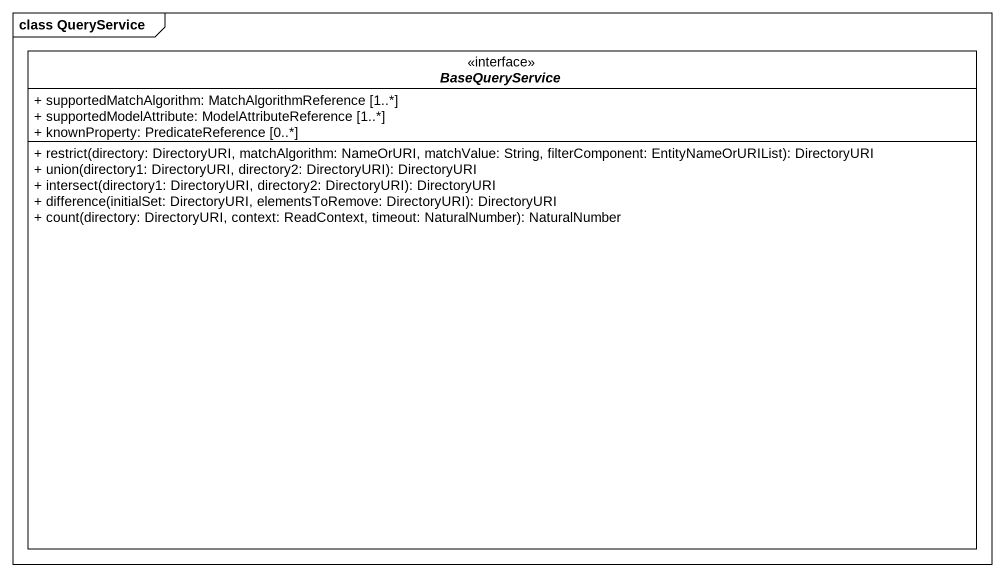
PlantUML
@startuml
mainframe class QueryService
hide circle
hide empty members
skinparam classAttributeIconSize 0
interface BaseQueryService <<interface>> #FFFFFF {
  + supportedMatchAlgorithm: MatchAlgorithmReference [1..*]
  + supportedModelAttribute: ModelAttributeReference [1..*]
  + knownProperty: PredicateReference [0..*]
  + restrict(directory: DirectoryURI, matchAlgorithm: NameOrURI, matchValue: String, filterComponent: EntityNameOrURIList): DirectoryURI
  + union(directory1: DirectoryURI, directory2: DirectoryURI): DirectoryURI
  + intersect(directory1: DirectoryURI, directory2: DirectoryURI): DirectoryURI
  + difference(initialSet: DirectoryURI, elementsToRemove: DirectoryURI): DirectoryURI
  + count(directory: DirectoryURI, context: ReadContext, timeout: NaturalNumber): NaturalNumber
}
@enduml
